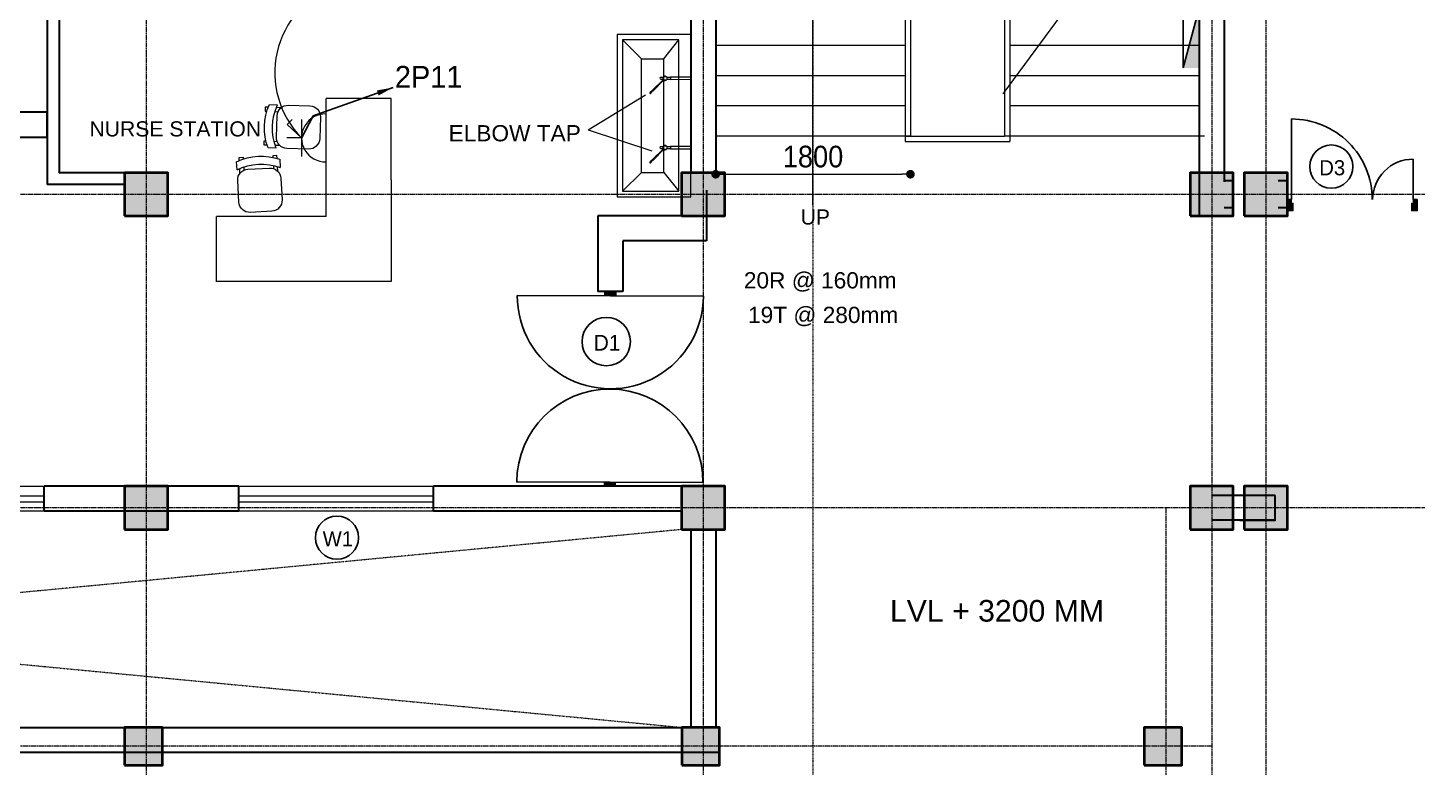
# Model space of a CAD drawing. Header units: inches. Extents: x -3071 to 2534411, y -17796 to 388172.
# Drawn here: x 1681951 to 1694795, y 302798 to 309636 of the extents above; entities that cross this region are included whole.
import ezdxf
from ezdxf.enums import TextEntityAlignment as Align

# ---------------------------------------------------------------- set-up
doc = ezdxf.new("R2010")
doc.units = ezdxf.units.IN
doc.header["$MEASUREMENT"] = 0
doc.linetypes.add('ACAD_ISO08W100', pattern=[36, 24, -3, 6, -3])
doc.linetypes.add('DASHDOT2', pattern=[12.7, 6.35, -3.175, 0, -3.175])
for name, color, linetype, lineweight in [('001-Archi-Opening Tags', 14, 'Continuous', 25), ('002-Archi- Opening', 90, 'Continuous', 25), ('4 DB BOXES', 3, 'Continuous', 25), ('5 DB BOXES', 3, 'Continuous', 25), ('A .4 col', 5, 'Continuous', 40), ('A 0.05 hatch', 252, 'Continuous', 5), ('A 0.09 Furniture', 30, 'Continuous', 5), ('A 0.13 dw', 3, 'Continuous', 13), ('A 0.13 fixed furniture', 10, 'Continuous', 13), ('A 0.13 IND DIM', 240, 'Continuous', 13), ('A 0.13 sanitary', 8, 'Continuous', 13), ('A 0.13 Text', 6, 'Continuous', 13), ('cen', 50, 'ACAD_ISO08W100', 5), ('DIM', 161, 'Continuous', 15), ('p1 walls stone outline', 4, 'Continuous', 30), ('Power Sockets City supply', 141, 'Continuous', 13), ('section', 6, 'DASHDOT2', 20), ('text', 7, 'Continuous', 25)]:
    doc.layers.add(name, color=color, linetype=linetype, lineweight=lineweight)
doc.layers.add('Wires', color=1, linetype='Continuous')
doc.styles.add('AERIAL', font='arial.ttf', dxfattribs={"height": 10})
doc.styles.add('Archi 100', font='GOTHIC.TTF', dxfattribs={"height": 200})
doc.styles.add('ARIAL', font='arial.ttf', dxfattribs={"width": 0.9})
doc.styles.add('CG', font='GOTHIC.TTF', dxfattribs={"height": 40})
doc.dimstyles.new('Archi 100', dxfattribs={"dimtxt": 200, "dimasz": 150, "dimexe": 150, "dimexo": 300, "dimgap": 50, "dimtad": 1, "dimdec": 0, "dimrnd": 5, "dimzin": 0, "dimdsep": 46, "dimtxsty": 'Archi 100', "dimblk": 'ARCHTICK', "dimcen": 0.09, "dimdle": 150, "dimclrd": 256, "dimclre": 256, "dimclrt": 256, "dimadec": 0, "dimazin": 0, "dimtfac": 1, "dimtdec": 0, "dimtix": 1, "dimtofl": 0, "dimtmove": 0, "dimatfit": 3, "dimfxl": 150, "dimfxlon": 1, "dimtolj": 1, "dimtzin": 0, "dimlwd": -1, "dimlwe": -1, "dimarcsym": 0})
doc.dimstyles.new('el to el 200', dxfattribs={"dimtxt": 200, "dimasz": 80, "dimexe": 150, "dimexo": 150, "dimgap": 60, "dimtad": 1, "dimdec": 1, "dimlfac": -1, "dimrnd": 1, "dimdsep": 46, "dimtxsty": 'ARIAL', "dimblk": 'DOT', "dimcen": 1, "dimdle": 25, "dimse1": 1, "dimse2": 1, "dimclrd": 256, "dimclre": 256, "dimclrt": 256, "dimadec": 0, "dimazin": 0, "dimtfac": 1, "dimtdec": 1, "dimtix": 1, "dimtmove": 1, "dimatfit": 0, "dimfxl": 400, "dimfxlon": 1, "dimlwd": 9, "dimlwe": 9, "dimarcsym": 0})

# ---------------------------------------------------------------- blocks, each defined once
blk = doc.blocks.new('W2')
at = {"layer": 'A 0.13 dw'}
for points in [[(143910, 195589), (143910, 195359), (142110, 195359), (142110, 195589)], [(142110, 195446), (143910, 195446), (143910, 195496), (142110, 195496)]]:
    blk.add_lwpolyline(points, close=True, dxfattribs=at)
blk = doc.blocks.new('_Dot')
at = {"color": 0, "linetype": 'ByBlock', "lineweight": -2}
blk.add_line((-0.5, 0), (-1, 0), dxfattribs=at)
at = {"color": 0, "linetype": 'ByBlock', "const_width": 0.5}
blk.add_lwpolyline([(-0.25, 0, 1), (0.25, 0, 1)], format="xyb", close=True, dxfattribs=at)
blk = doc.blocks.new('*D1288')
at = {"layer": 'Defpoints', "color": 0, "ltscale": 20, "transparency": 16777216}
for p in [(1688310, 308635), (1690110, 308635), (1690110, 308282)]:
    blk.add_point(p, dxfattribs=at)
at = {"layer": 'DIM', "lineweight": 9, "ltscale": 20, "transparency": 16777216}
blk.add_line((1688390, 308282), (1690030, 308282), dxfattribs=at)
at = {"layer": 'DIM', "lineweight": 9, "ltscale": 20, "transparency": 16777216, "xscale": 80, "yscale": 80, "zscale": 80}
for p, rotation in [((1688310, 308282), 179.9999999999999), ((1690110, 308282), 359.9999999999999)]:
    blk.add_blockref('_Dot', p, dxfattribs=dict(at, rotation=rotation))
at = {"layer": 'DIM', "ltscale": 20, "transparency": 16777216, "insert": (1689210, 308444), "char_height": 200, "attachment_point": 5, "style": 'ARIAL'}
blk.add_mtext('1800', dxfattribs=at)
blk = doc.blocks.new('*U657')
at = {"ltscale": 100}
for points in [[(5, 50), (5, -50), (40, -50), (40, 50)], [(1760, 50), (1760, -50), (1795, -50), (1795, 50)]]:
    blk.add_hatch(color=256, dxfattribs=at).paths.add_polyline_path(points)
for points in [[(43, 855.5), (43, -855.5, 1)], [(1757, 855.5), (1757, -855.5, -1)]]:
    blk.add_lwpolyline(points, format="xyb", close=True, dxfattribs=at)
for points in [[(5, 50), (5, -50), (40, -50), (40, 50)], [(1760, 50), (1760, -50), (1795, -50), (1795, 50)]]:
    blk.add_lwpolyline(points, close=True)
blk = doc.blocks.new('chair ordinary plan')
at = {"linetype": 'Continuous'}
for p, q in [((100, 515), (-100, 515)), ((-200, 415), (-200, 215)), ((200, 215), (200, 415)), ((-200, 115), (-200, 40)), ((-100, 115), (100, 115)), ((200, 40), (200, 115))]:
    blk.add_line(p, q, dxfattribs=at)
for points in [[(-175, 149), (-175, 105)], [(175, 149), (175, 105)], [(-175, 30), (-175, 3), (-137, 3), (-137, 19)], [(-137, 94), (-137, 122)], [(137, 94), (137, 122)], [(175, 30), (175, 3), (137, 3), (137, 19)]]:
    blk.add_lwpolyline(points, dxfattribs=at)
for centre, radius, start, end in [((-100, 415), 100, 90, 180), ((100, 415), 100, 0, 90), ((-100, 215), 100, 180, 270), ((100, 215), 100, 270, 0), ((0, 595), 520, 247.3799, 292.6201), ((0, 520), 520, 247.3799, 292.6201)]:
    blk.add_arc(centre, radius, start, end, dxfattribs=at)
blk = doc.blocks.new('tap lever plan')
at = {"linetype": 'Continuous', "ltscale": 25}
for p, q in [((62, 15), (162, 115)), ((67, 11), (167, 110))]:
    blk.add_line(p, q, dxfattribs=at)
blk.add_lwpolyline([(186, 140), (164, 117, 1), (169, 112), (192, 134, 1)], format="xyb", close=True, dxfattribs=at)
blk.add_lwpolyline([(35, -11), (0, -11), (0, 10), (35, 10)], dxfattribs=at)
blk.add_lwpolyline([(70, -9), (91, -9, 1), (91, 8), (70, 8)], format="xyb", dxfattribs=at)
blk.add_circle((52, 0), 18.2, dxfattribs=at)
blk.add_arc((52, 0), 20, 53.6269, 36.3731, dxfattribs=at)
blk = doc.blocks.new('scrub sink')
at = {"layer": 'A 0.13 sanitary'}
for p, q in [((432, 225), (-250, 225)), ((-250, 225), (-250, -1275)), ((0, 0), (-140, 175)), ((382, 175), (-140, 175)), ((-140, 175), (-140, -1225)), ((207, 0), (382, 175)), ((382, -1225), (382, 175)), ((432, -1275), (432, 225)), ((0, 0), (0, -1050)), ((207, 0), (0, 0)), ((207, 0), (207, -1050)), ((0, -1050), (-140, -1225)), ((207, -1050), (0, -1050)), ((207, -1050), (382, -1225)), ((-250, -1275), (432, -1275)), ((-140, -1225), (382, -1225))]:
    blk.add_line(p, q, dxfattribs=at)
for points in [[(-63, -218), (-250, -219), (-250, -240), (-63, -239)], [(-63, -860), (-250, -861), (-250, -882), (-63, -881)]]:
    blk.add_lwpolyline(points, close=True, dxfattribs=at)
for p in [(-63, -229), (-63, -870)]:
    blk.add_blockref('tap lever plan', p, dxfattribs=at)
blk = doc.blocks.new('dw tag')
blk.add_circle((0, 0), 224)
at = {"style": 'Archi 100', "flags": 1}
for tag, p in [('WIDTH', (15, 174.5)), ('HEIGHT', (-4.5, -348.5))]:
    blk.add_attdef(tag, p, '', height=200, dxfattribs=at)
at = {"style": 'Archi 100'}
blk.add_attdef('SYMBOL', text='', height=200, dxfattribs=at).set_placement((8, -10.5), align=Align.MIDDLE_CENTER)
blk = doc.blocks.new('*U652')
at = {"ltscale": 100}
for points in [[(5, 50), (5, -50), (55, -50), (55, 15), (40, 15), (40, 50)], [(1195, 50), (1195, -50), (1145, -50), (1145, 15), (1160, 15), (1160, 50)]]:
    blk.add_hatch(color=256, dxfattribs=at).paths.add_polyline_path(points)
for points in [[(783, 50, 0.414214), (43, 790), (43, 50)], [(786, 50, -0.414214), (1157, 421), (1157, 50)]]:
    blk.add_lwpolyline(points, format="xyb", dxfattribs=at)
for points in [[(5, 50), (5, -50), (55, -50), (55, 15), (40, 15), (40, 50)], [(1195, 50), (1195, -50), (1145, -50), (1145, 15), (1160, 15), (1160, 50)]]:
    blk.add_lwpolyline(points, close=True)
blk = doc.blocks.new('window tag')
blk.add_circle((0, 0), 200)
at = {"style": 'Archi 100', "flags": 1}
for tag, p in [('WIDTH', (15, 174.5)), ('HEIGHT', (-4.5, -348.5))]:
    blk.add_attdef(tag, p, '', height=200, dxfattribs=at)
at = {"style": 'Archi 100'}
blk.add_attdef('SYMBOL', text='', height=200, dxfattribs=at).set_placement((8, -10.5), align=Align.MIDDLE_CENTER)
blk = doc.blocks.new('_ArchTick')
at = {"color": 0, "linetype": 'ByBlock', "const_width": 0.15}
blk.add_lwpolyline([(-0.5, -0.5), (0.5, 0.5)], dxfattribs=at)
blk = doc.blocks.new('*D1628')
at = {"transparency": 16777216}
for p, q in [((1623, 312666), (1623, 308147)), ((1473, 312516), (1773, 312516)), ((1773, 308297), (1473, 308297))]:
    blk.add_line(p, q, dxfattribs=at)
at = {"layer": 'Defpoints', "color": 0, "transparency": 16777216}
for p in [(0, 312516), (1623, 308297), (1764300, 308297)]:
    blk.add_point(p, dxfattribs=at)
at = {"transparency": 16777216, "xscale": 150, "yscale": 150, "zscale": 150}
for p, rotation in [((1623, 312516), 90), ((1623, 308297), 270)]:
    blk.add_blockref('_ArchTick', p, dxfattribs=dict(at, rotation=rotation))
at = {"transparency": 16777216, "insert": (1468, 310406), "char_height": 200, "attachment_point": 5, "rotation": 90, "style": 'Archi 100'}
blk.add_mtext('\\A1;4220', dxfattribs=at)
blk = doc.blocks.new('15A N soc')
at = {"layer": 'Power Sockets City supply', "color": 244, "lineweight": 13, "true_color": 0x991b1e}
for p, q in [((52222.5612, 99516.2064), (52222.5611, 99516.2603)), ((52222.5612, 99516.2064), (52222.6099, 99516.2585)), ((52222.6099, 99516.2585), (52222.6282, 99516.2401)), ((52222.6282, 99516.2064), (52222.4926, 99516.2064)), ((52222.4338, 99516.1156), (52222.6863, 99516.1156))]:
    blk.add_line(p, q, dxfattribs=at)
blk.add_arc((52222.5612, 99516.1182), 0.0881, 358.32, 181.68, dxfattribs=at)
blk = doc.blocks.new('FDB')
at = {"layer": '4 DB BOXES'}
blk.add_hatch(color=256, dxfattribs=at).paths.add_polyline_path([(-65075.48, -197982.42), (-65075.48, -197977), (-65095.76, -197982.42)])
for p, q in [((-65095.76, -197982.42), (-65095.76, -197977)), ((-65095.76, -197977), (-65075.48, -197977)), ((-65075.48, -197977), (-65095.76, -197982.42)), ((-65075.48, -197982.42), (-65095.76, -197982.42))]:
    blk.add_line(p, q, dxfattribs=at)

msp = doc.modelspace()

# ---------------------------------------------------------------- hatches: boundary and pattern name
at = {"layer": 'A .4 col', "linetype": 'Continuous'}
h = msp.add_hatch(color=256, dxfattribs=at)
h.dxf.hatch_style = 1
h.paths.add_polyline_path([(1682845.4, 307896.01), (1683245.4, 307896.01), (1683245.4, 308296.01), (1682845.4, 308296.01)])
h = msp.add_hatch(color=256, dxfattribs=at)
h.dxf.hatch_style = 1
h.paths.add_polyline_path([(1687995.4, 307896.01), (1688395.4, 307896.01), (1688395.4, 308296.01), (1687995.4, 308296.01)])
h = msp.add_hatch(color=256, dxfattribs=at)
h.dxf.hatch_style = 1
h.paths.add_polyline_path([(1692695.4, 307896.01), (1693095.4, 307896.01), (1693095.4, 308296.01), (1692695.4, 308296.01)])
h = msp.add_hatch(color=256, dxfattribs=at)
h.dxf.hatch_style = 1
h.paths.add_polyline_path([(1693195.4, 307896.01), (1693595.4, 307896.01), (1693595.4, 308296.01), (1693195.4, 308296.01)])
h = msp.add_hatch(color=256, dxfattribs=at)
h.dxf.hatch_style = 1
h.paths.add_polyline_path([(1682845.4, 304996.01), (1683245.4, 304996.01), (1683245.4, 305396.01), (1682845.4, 305396.01)])
h = msp.add_hatch(color=256, dxfattribs=at)
h.dxf.hatch_style = 1
h.paths.add_polyline_path([(1687995.4, 304996.01), (1688395.4, 304996.01), (1688395.4, 305396.01), (1687995.4, 305396.01)])
h = msp.add_hatch(color=256, dxfattribs=at)
h.dxf.hatch_style = 1
h.paths.add_polyline_path([(1692695.4, 304996.01), (1693095.4, 304996.01), (1693095.4, 305396.01), (1692695.4, 305396.01)])
h = msp.add_hatch(color=256, dxfattribs=at)
h.dxf.hatch_style = 1
h.paths.add_polyline_path([(1693195.4, 304996.01), (1693595.4, 304996.01), (1693595.4, 305396.01), (1693195.4, 305396.01)])
h = msp.add_hatch(color=256, dxfattribs=at)
h.dxf.hatch_style = 1
h.paths.add_polyline_path([(1682845.55, 302816.01), (1683195.55, 302816.01), (1683195.55, 303166.01), (1682845.55, 303166.01)])
h = msp.add_hatch(color=256, dxfattribs=at)
h.dxf.hatch_style = 1
h.paths.add_polyline_path([(1687995.55, 302816.01), (1688345.55, 302816.01), (1688345.55, 303166.01), (1687995.55, 303166.01)])
h = msp.add_hatch(color=256, dxfattribs=at)
h.dxf.hatch_style = 1
h.paths.add_polyline_path([(1692270.55, 302816.01), (1692620.55, 302816.01), (1692620.55, 303166.01), (1692270.55, 303166.01)])

# ---------------------------------------------------------------- linework, layer by layer
for points in [[(1682845.4, 307896.01), (1683245.4, 307896.01), (1683245.4, 308296.01), (1682845.4, 308296.01)], [(1687995.4, 307896.01), (1688395.4, 307896.01), (1688395.4, 308296.01), (1687995.4, 308296.01)], [(1692695.4, 307896.01), (1693095.4, 307896.01), (1693095.4, 308296.01), (1692695.4, 308296.01)], [(1693195.4, 307896.01), (1693595.4, 307896.01), (1693595.4, 308296.01), (1693195.4, 308296.01)], [(1682845.4, 304996.01), (1683245.4, 304996.01), (1683245.4, 305396.01), (1682845.4, 305396.01)], [(1687995.4, 304996.01), (1688395.4, 304996.01), (1688395.4, 305396.01), (1687995.4, 305396.01)], [(1692695.4, 304996.01), (1693095.4, 304996.01), (1693095.4, 305396.01), (1692695.4, 305396.01)], [(1693195.4, 304996.01), (1693595.4, 304996.01), (1693595.4, 305396.01), (1693195.4, 305396.01)], [(1682845.55, 302816.01), (1683195.55, 302816.01), (1683195.55, 303166.01), (1682845.55, 303166.01)], [(1687995.55, 302816.01), (1688345.55, 302816.01), (1688345.55, 303166.01), (1687995.55, 303166.01)], [(1692270.55, 302816.01), (1692620.55, 302816.01), (1692620.55, 303166.01), (1692270.55, 303166.01)]]:
    msp.add_lwpolyline(points, close=True, dxfattribs=at)
at = {"layer": 'A 0.05 hatch', "linetype": 'Continuous'}
msp.add_line((1689207.8, 307996.94), (1689207.8, 311061.15), dxfattribs=at)
at = {"layer": 'A 0.13 fixed furniture'}
for p, q in [((1684709.7, 307889.55), (1684709.7, 308983.25)), ((1685309.7, 308983.25), (1684709.7, 308983.25)), ((1685309.7, 308231.02), (1685309.7, 308983.25)), ((1685309.7, 308231.02), (1685309.7, 307289.5)), ((1684709.7, 307889.55), (1683695.84, 307889.64)), ((1683695.84, 307287.43), (1683695.84, 307889.64)), ((1685309.7, 307289.5), (1683695.84, 307289.74))]:
    msp.add_line(p, q, dxfattribs=at)
at = {"layer": 'A 0.13 Text', "linetype": 'Continuous'}
for q in [(1687659.98, 309016.19), (1687719.75, 308499.53)]:
    msp.add_line((1687131.17, 308693.23), q, dxfattribs=at)
at = {"layer": 'cen', "ltscale": 2}
for p, q in [((1683045.4, 318285.53), (1683045.4, 291341.37)), ((1688195.4, 318285.53), (1688195.4, 291341.37)), ((1692895.4, 318285.53), (1692895.4, 291341.37)), ((1693395.4, 318285.53), (1693395.4, 291341.37)), ((1711810.4, 308096.01), (1664130.4, 308096.01)), ((1711810.4, 305196.01), (1664130.4, 305196.01)), ((1692470.4, 305196.01), (1692470.4, 291341.37)), ((1692898.32, 302991.01), (1667672.6, 302991.01))]:
    msp.add_line(p, q, dxfattribs=at)
at = {"layer": 'DIM'}
for p, q in [((1690060.4, 310917.26), (1690060.4, 308585.26)), ((1690110.4, 310867.26), (1690110.4, 308635.26)), ((1690980.4, 310867.26), (1690980.4, 308635.26)), ((1691030.4, 310917.26), (1691030.4, 308585.26)), ((1690060.4, 308635.26), (1690110.4, 308635.26))]:
    msp.add_line(p, q, dxfattribs=at)
at = {"layer": 'DIM', "ltscale": 20}
for p, q in [((1690060.4, 309472.26), (1688310.4, 309472.26)), ((1692780.4, 309472.26), (1691030.4, 309472.26)), ((1690060.4, 309193.26), (1688310.4, 309193.26)), ((1692780.4, 309193.26), (1691030.4, 309193.26)), ((1690060.4, 308914.26), (1688310.4, 308914.26)), ((1692780.4, 308914.26), (1691030.4, 308914.26)), ((1690110.4, 308635.26), (1688310.4, 308635.26)), ((1690060.4, 308585.26), (1691030.4, 308585.26)), ((1690110.4, 308635.26), (1690980.4, 308635.26)), ((1692830.4, 308635.26), (1690980.4, 308635.26))]:
    msp.add_line(p, q, dxfattribs=at)
msp.add_lwpolyline([(1692780.4, 311091.01), (1692057.89, 310368.5), (1692177.41, 310005.19), (1691500.55, 310410.23), (1691650.31, 309960.92), (1690963.51, 309024.67)], dxfattribs=at)
at = {"layer": 'p1 walls stone outline'}
for p, q in [((1692780.4, 312696.01), (1692780.4, 307896.01)), ((1682130.23, 312581.01), (1682130.23, 308186.01)), ((1682240.23, 312581.01), (1682240.23, 308296.01)), ((1693010.4, 312581.01), (1693010, 308211.01)), ((1688080.4, 312496.01), (1688080.4, 308296.01)), ((1688310.4, 312496.01), (1688310.4, 308296.01)), ((1688080.4, 309321.01), (1688080.4, 308296.01)), ((1682845.4, 308296.01), (1682240.23, 308296.01)), ((1682240.23, 308186.01), (1682130.23, 308186.01)), ((1682845.4, 308186.01), (1682130.23, 308186.01)), ((1693095.4, 308221.01), (1693010.4, 308221.01)), ((1693595.4, 308221.01), (1693510.4, 308221.01)), ((1688225.4, 308135.87), (1688225.4, 307666.01)), ((1687221.29, 307896.01), (1687221.29, 307196.15)), ((1687995.4, 307896.01), (1687221.29, 307896.01)), ((1693095.4, 307971.01), (1693010.4, 307971.01)), ((1693595.4, 307971.01), (1693510.4, 307971.01)), ((1687451.29, 307666.01), (1687451.29, 307196.15)), ((1688225.4, 307666.01), (1687451.29, 307666.01)), ((1687451.29, 307196.15), (1687221.29, 307196.15)), ((1683902.02, 305396.01), (1682101.9, 305396.01)), ((1682101.9, 305166.01), (1682101.9, 305396.01)), ((1683901.9, 305166.25), (1683901.9, 305396.01)), ((1687995.4, 305396.01), (1685701.9, 305396.01)), ((1685701.9, 305166.01), (1685701.9, 305396.01)), ((1693482.03, 305311.01), (1692895.4, 305311.01)), ((1693482.03, 305311.01), (1693155.4, 305311.01, 0)), ((1693482.03, 305076.08), (1693482.03, 305311.01)), ((1683902.02, 305166.01), (1682101.9, 305166.01)), ((1687995.4, 305166.01), (1685701.9, 305166.01)), ((1693482.03, 305081.01), (1692895.4, 305081.01)), ((1693155.4, 305081.01, 0), (1693482.03, 305081.01, 0)), ((1688080.4, 304996.01), (1688080.4, 303166.01)), ((1688310.4, 304996.01), (1688310.4, 303166.01)), ((1668505.55, 303166.01), (1688345.55, 303166.01)), ((1668735.55, 302936.01), (1688345.55, 302936.01))]:
    msp.add_line(p, q, dxfattribs=at)
msp.add_lwpolyline([(1682130.23, 308856.25), (1681850.6, 308856.25), (1681850.6, 308626.25), (1682130.23, 308626.25)], close=True, dxfattribs=at)
at = {"layer": 'section'}
for p, q in [((1689207.8, 318061.43), (1689207.8, 290880.07)), ((1687995.4, 304996.01), (1668823.32, 303166.01)), ((1668845.4, 304996.01), (1687995.55, 303166.01))]:
    msp.add_line(p, q, dxfattribs=at)
at = {"layer": 'Wires', "color": 2, "lineweight": 9}
msp.add_arc((1685094.21, 309220.5), 859.9, 110.049826, 224.486901, dxfattribs=at)

# ---------------------------------------------------------------- block references
at = {"layer": '001-Archi-Opening Tags'}
ref = msp.add_blockref('window tag', (1694001.6, 308352.5), dxfattribs=at)
ref.add_attrib('SYMBOL', 'D3', dxfattribs={"layer": '0', "height": 140, "style": 'CG'}).set_placement((1694009.6, 308342), align=Align.MIDDLE_CENTER)
ref = msp.add_blockref('dw tag', (1687298.25, 306734.11), dxfattribs=at)
ref.add_attrib('SYMBOL', 'D1', dxfattribs={"layer": '0', "height": 145, "style": 'CG'}).set_placement((1687306.25, 306723.61), align=Align.MIDDLE_CENTER)
ref = msp.add_blockref('window tag', (1684808.97, 304920.59), dxfattribs=at)
ref.add_attrib('SYMBOL', 'W1', dxfattribs={"layer": '0', "height": 140, "style": 'CG'}).set_placement((1684816.97, 304910.09), align=Align.MIDDLE_CENTER)
at = {"layer": '002-Archi- Opening', "xscale": 1.008402685110923, "yscale": 1.008402685110923, "zscale": 1.008402685110923}
msp.add_blockref('*U652', (1693590.36, 307996.55), dxfattribs=at)
at = {"layer": '002-Archi- Opening', "xscale": 1.005590471749249, "yscale": 1.005590471749249, "zscale": 1.005590471749249, "rotation": 269.8408454659497}
msp.add_blockref('*U657', (1687336.31, 307201.04), dxfattribs=at)
at = {"layer": '5 DB BOXES', "xscale": -27.26879209834785, "yscale": 27.26879211394649, "zscale": 27.26879210264321, "rotation": 90}
msp.add_blockref('FDB', (-3705963.21, -1465265), dxfattribs=at)
at = {"layer": 'A 0.09 Furniture', "linetype": 'Continuous', "xscale": -1}
for p, rotation in [((1684137.44, 308726.92), 268.2300565956746), ((1684078.82, 308448.86), 183.1174003718053)]:
    msp.add_blockref('chair ordinary plan', p, dxfattribs=dict(at, rotation=rotation))
at = {"layer": 'A 0.13 IND DIM', "rotation": 180}
msp.add_blockref('scrub sink', (1687830.59, 308298.86), dxfattribs=at)
at = {"layer": 'A 0.13 IND DIM'}
for p in [(1538191.75, 109807.41), (1541791.75, 109807.41)]:
    msp.add_blockref('W2', p, dxfattribs=at)
at = {"layer": 'Power Sockets City supply', "lineweight": 0, "xscale": 2523.339306174504, "yscale": 2523.339306174504, "zscale": 2523.339306174504, "rotation": 90}
msp.add_blockref('15A N soc', (252797635.86, -131466623.4), dxfattribs=at)

# ---------------------------------------------------------------- texts
at = {"layer": 'text', "attachment_point": 1, "style": 'AERIAL'}
for s, insert, char_height, width in [('NURSE STATION', (1682520.69, 308771.41), 140, 1897.5412), ('ELBOW TAP', (1685840.8, 308736.35), 150, 14192.8258), ('UP', (1689094.63, 307956.73), 140, 1897.5412), ('20R @ 160mm', (1688570.58, 307375.87), 150, 14192.8258), ('19T @ 280mm', (1688609.1, 307055.96), 150, 14192.8258), ('LVL + 3200 MM', (1689920.4, 304344.26), 200, 14192.8258)]:
    msp.add_mtext(s, dxfattribs=dict(at, insert=insert, char_height=char_height, width=width))
at = {"layer": 'Wires', "lineweight": 9, "insert": (1685344.39, 309283.88), "char_height": 200, "attachment_point": 1, "style": 'CG'}
msp.add_mtext_dynamic_manual_height_columns('2P11', width=291.9664, gutter_width=300, heights=[0], dxfattribs=at)

# ---------------------------------------------------------------- dimensions: what is measured, and where the dimension line sits
dim = msp.add_linear_dim(base=(1623.21, 308296.78), p1=(0, 312515.96), p2=(1764300.46, 308296.78), angle=90, dimstyle='Archi 100', override={"dimtmove": 1})
dim.commit()
dim.dimension.update_dxf_attribs({"geometry": '*D1628', "text_midpoint": (1468.18, 310406.37)})
at = {"layer": 'DIM', "ltscale": 20}
dim = msp.add_aligned_dim(p1=(1688310.4, 308635.26), p2=(1690110.4, 308635.26), distance=-353.49, dimstyle='el to el 200', dxfattribs=at)
dim.commit()
dim.dimension.update_dxf_attribs({"geometry": '*D1288', "text_midpoint": (1689210.4, 308443.89)})

# ---------------------------------------------------------------- leaders
at = {"layer": 'Defpoints'}
msp.add_leader([(1685326.9, 309083.68), (1684588.11, 308820.68), (1684480.75, 308615.88)], dimstyle='Archi 100', override={"dimgap": 50, "dimtad": 0}, dxfattribs=at)

doc.saveas('drawing.dxf')
